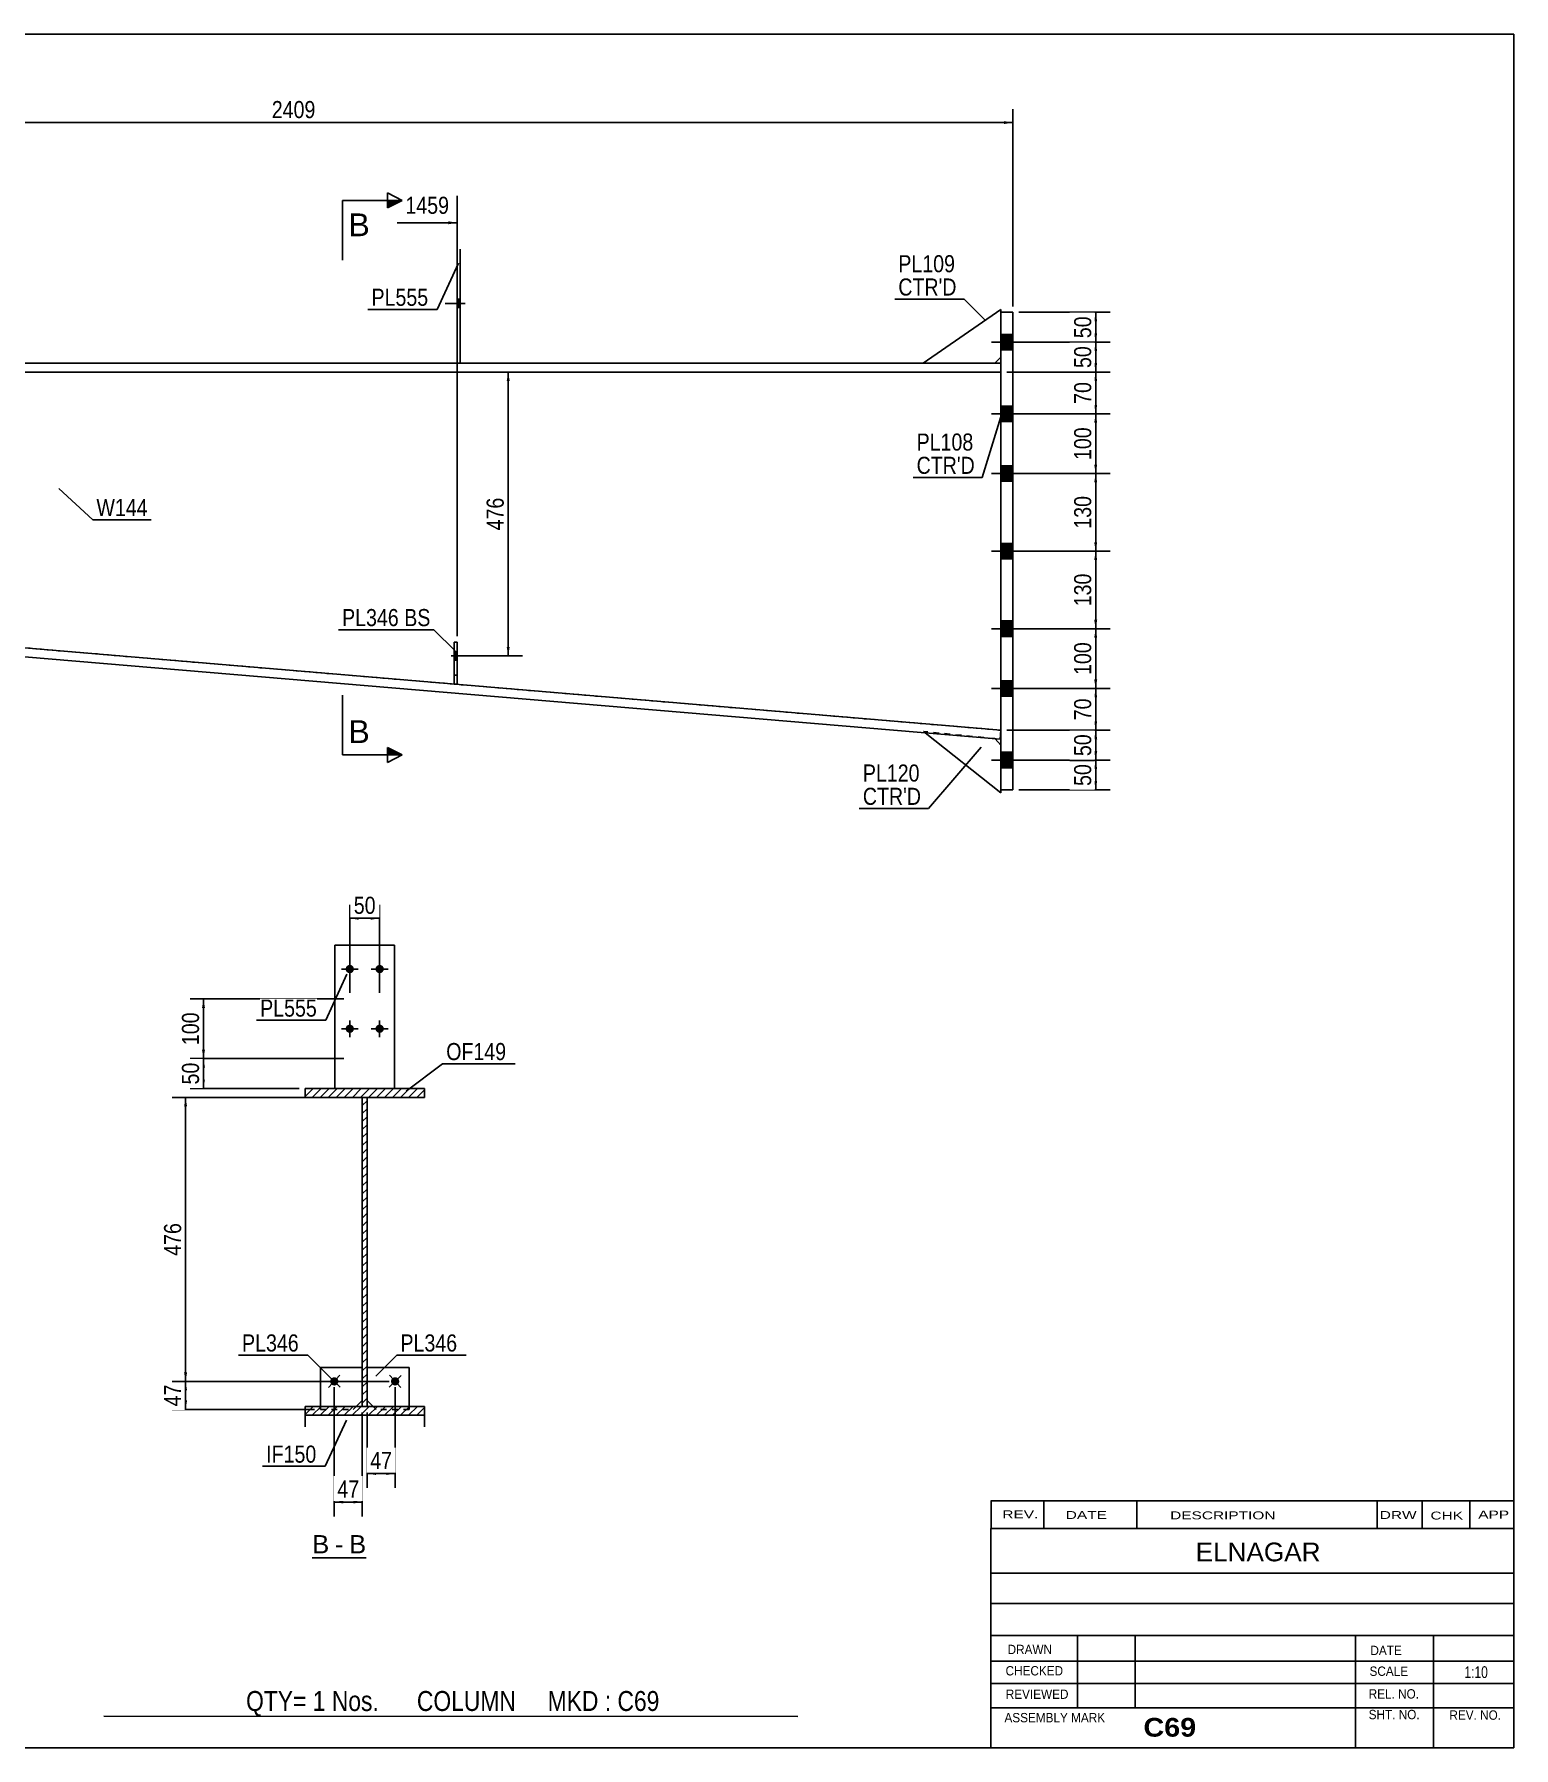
# Model space of a CAD drawing. Header units: millimetres. Extents: x -206 to 207, y -170 to 117.
# Drawn here: x -40.9 to 206.9, y -170.4 to 116.6 of the extents above; entities that cross this region are included whole.
import ezdxf

# ---------------------------------------------------------------- set-up
doc = ezdxf.new("R2010")
doc.units = ezdxf.units.MM
doc.linetypes.add('DXK_LINE_DOT1', pattern=[1.8814, 0.9407, -0.9407])
doc.linetypes.add('DXK_LINE_DOT2', pattern=[3.9198, 1.9599, -1.9599])
doc.styles.add('Arial', font='ARIAL.TTF', dxfattribs={"height": 0.2})
doc.styles.add('Arial Bold', font='ARIALBD.TTF', dxfattribs={"height": 0.2})
doc.styles.add('Arial Narrow', font='ARIALN.TTF', dxfattribs={"height": 0.2})

# ---------------------------------------------------------------- blocks, each defined once
blk = doc.blocks.new('Unknown-622304788-1209')
at = {"color": 5, "linetype": 'Continuous'}
for p, q in [((206.87, 116.57), (-203.13, 116.57)), ((-203.13, 116.57), (-203.13, -170.43)), ((206.87, -170.43), (206.87, 116.57)), ((-203.13, -170.43), (206.87, -170.43))]:
    blk.add_line(p, q, dxfattribs=at)
at = {"color": 174, "linetype": 'Continuous', "style": 'Arial'}
blk.add_text('Tekla structures', height=1.9102, rotation=90, dxfattribs=at).set_placement((-203.63, -169.93))
blk = doc.blocks.new('Unknown-622304788-13 - 1228')
at = {"color": 7, "linetype": 'Continuous'}
blk.add_line((5.65, -138.62), (14.68, -138.62), dxfattribs=at)
at = {"color": 0, "linetype": 'Continuous'}
blk.add_wipeout([(8.49, -137.87), (8.49, -134.67), (5.65, -134.67), (5.65, -137.87)], dxfattribs=at)
blk.add_wipeout([(10.87, -137.87), (10.87, -134.67), (9.45, -134.67), (9.45, -137.87)], dxfattribs=at)
at = {"color": 96, "linetype": 'Continuous', "style": 'Arial'}
blk.add_text('B', height=3.06, dxfattribs=at).set_placement((5.65, -137.87))
at = {"color": 0, "linetype": 'Continuous'}
blk.add_wipeout([(14.68, -137.87), (14.68, -134.67), (11.83, -134.67), (11.83, -137.87)], dxfattribs=at)
at = {"color": 96, "linetype": 'Continuous', "style": 'Arial'}
for s, p in [('B', (11.83, -137.87)), ('-', (9.45, -137.87))]:
    blk.add_text(s, height=3.06, dxfattribs=at).set_placement(p)
blk = doc.blocks.new('Bolt-622304788-1520 - 1508')
at = {"linetype": 'Continuous'}
blk.add_hatch(color=3, dxfattribs=at).paths.add_polyline_path([(29.94, 11.74), (29.94, 13.14), (29.44, 13.14), (29.44, 11.74)])
at = {"color": 3, "linetype": 'Continuous'}
for p, q in [((29.94, 13.14), (29.44, 13.14)), ((30.74, 12.44), (29.44, 12.44)), ((29.94, 11.74), (29.44, 11.74))]:
    blk.add_line(p, q, dxfattribs=at)
blk = doc.blocks.new('Bolt-622304788-1522 - 1508')
at = {"linetype": 'Continuous'}
blk.add_hatch(color=3, dxfattribs=at).paths.add_polyline_path([(30.44, 70.8), (30.44, 72.2), (29.94, 72.2), (29.94, 70.8)])
blk.add_hatch(color=3, dxfattribs=at).paths.add_polyline_path([(30.44, 70.8), (30.44, 72.2), (29.94, 72.2), (29.94, 70.8)])
at = {"color": 3, "linetype": 'Continuous'}
for p, q in [((30.44, 72.2), (29.94, 72.2)), ((30.44, 72.2), (29.94, 72.2)), ((31.24, 71.5), (27.94, 71.5)), ((31.24, 71.5), (27.94, 71.5)), ((30.44, 70.8), (29.94, 70.8)), ((30.44, 70.8), (29.94, 70.8))]:
    blk.add_line(p, q, dxfattribs=at)
blk = doc.blocks.new('Part-622304788-1578 - 1508')
at = {"color": 2, "linetype": 'Continuous'}
for p, q in [((29.94, 80.57), (29.94, 61.5)), ((30.44, 61.5), (30.44, 80.57))]:
    blk.add_line(p, q, dxfattribs=at)
at = {"color": 7, "linetype": 'DXK_LINE_DOT1'}
blk.add_line((29.94, 61.5), (30.44, 61.5), dxfattribs=at)
blk = doc.blocks.new('Bolt-622304788-1521 - 1508')
at = {"color": 3, "linetype": 'DXK_LINE_DOT2'}
for p, q in [((30.89, 12.44), (27.59, 12.44)), ((29.94, 13.14), (29.44, 13.14)), ((29.94, 11.74), (29.44, 11.74))]:
    blk.add_line(p, q, dxfattribs=at)
blk = doc.blocks.new('Bolt-622304788-1524 - 1508')
at = {"linetype": 'Continuous'}
for points in [[(120.98, 66.3), (120.98, 63.7), (122.98, 63.7), (122.98, 66.3)], [(120.98, 66.3), (120.98, 63.7), (122.98, 63.7), (122.98, 66.3)], [(120.98, 54.3), (120.98, 51.7), (122.98, 51.7), (122.98, 54.3)], [(120.98, 54.3), (120.98, 51.7), (122.98, 51.7), (122.98, 54.3)], [(120.98, 44.3), (120.98, 41.7), (122.98, 41.7), (122.98, 44.3)], [(120.98, 44.3), (120.98, 41.7), (122.98, 41.7), (122.98, 44.3)], [(120.98, 31.3), (120.98, 28.7), (122.98, 28.7), (122.98, 31.3)], [(120.98, 31.3), (120.98, 28.7), (122.98, 28.7), (122.98, 31.3)], [(120.98, 18.3), (120.98, 15.7), (122.98, 15.7), (122.98, 18.3)], [(120.98, 18.3), (120.98, 15.7), (122.98, 15.7), (122.98, 18.3)], [(120.98, 8.3), (120.98, 5.7), (122.98, 5.7), (122.98, 8.3)], [(120.98, 8.3), (120.98, 5.7), (122.98, 5.7), (122.98, 8.3)], [(120.98, -3.7), (120.98, -6.3), (122.98, -6.3), (122.98, -3.7)], [(120.98, -3.7), (120.98, -6.3), (122.98, -6.3), (122.98, -3.7)]]:
    blk.add_hatch(color=3, dxfattribs=at).paths.add_polyline_path(points)
at = {"color": 3, "linetype": 'Continuous'}
for p, q in [((120.98, 66.3), (122.98, 66.3)), ((120.98, 66.3), (122.98, 66.3)), ((119.39, 65), (129.98, 65)), ((119.39, 65), (129.98, 65)), ((120.98, 63.7), (122.98, 63.7)), ((120.98, 63.7), (122.98, 63.7)), ((119.39, 53), (129.98, 53)), ((119.39, 53), (129.98, 53)), ((120.98, 54.3), (122.98, 54.3)), ((120.98, 54.3), (122.98, 54.3)), ((120.98, 51.7), (122.98, 51.7)), ((120.98, 51.7), (122.98, 51.7)), ((120.98, 44.3), (122.98, 44.3)), ((120.98, 44.3), (122.98, 44.3)), ((119.39, 43), (129.98, 43)), ((119.39, 43), (129.98, 43)), ((120.98, 41.7), (122.98, 41.7)), ((120.98, 41.7), (122.98, 41.7)), ((119.39, 30), (129.98, 30)), ((119.39, 30), (129.98, 30)), ((120.98, 31.3), (122.98, 31.3)), ((120.98, 31.3), (122.98, 31.3)), ((120.98, 28.7), (122.98, 28.7)), ((120.98, 28.7), (122.98, 28.7)), ((120.98, 18.3), (122.98, 18.3)), ((120.98, 18.3), (122.98, 18.3)), ((119.39, 17), (129.98, 17)), ((119.39, 17), (129.98, 17)), ((120.98, 15.7), (122.98, 15.7)), ((120.98, 15.7), (122.98, 15.7)), ((119.39, 7), (129.98, 7)), ((119.39, 7), (129.98, 7)), ((120.98, 8.3), (122.98, 8.3)), ((120.98, 8.3), (122.98, 8.3)), ((120.98, 5.7), (122.98, 5.7)), ((120.98, 5.7), (122.98, 5.7)), ((119.39, -5), (129.98, -5)), ((119.39, -5), (129.98, -5)), ((120.98, -3.7), (122.98, -3.7)), ((120.98, -3.7), (122.98, -3.7)), ((120.98, -6.3), (122.98, -6.3)), ((120.98, -6.3), (122.98, -6.3))]:
    blk.add_line(p, q, dxfattribs=at)
blk = doc.blocks.new('Part-622304788-1529 - 1508')
at = {"color": 7, "linetype": 'DXK_LINE_DOT1'}
for p, q in [((120.98, 60), (-115.92, 60)), ((-115.92, 60), (-115.92, 20)), ((120.98, 0), (120.98, 60)), ((-115.62, 19.97), (120.98, 0))]:
    blk.add_line(p, q, dxfattribs=at)
at = {"color": 2, "linetype": 'Continuous'}
blk.add_line((-115.92, 20), (-115.62, 19.97), dxfattribs=at)
blk = doc.blocks.new('Part-622304788-1551 - 1508')
at = {"color": 2, "linetype": 'Continuous'}
for p, q in [((29.44, 7.74), (29.44, 14.74)), ((29.44, 14.74), (29.94, 14.74)), ((29.94, 14.74), (29.94, 7.74)), ((29.94, 7.74), (29.44, 7.74))]:
    blk.add_line(p, q, dxfattribs=at)
at = {"color": 7, "linetype": 'DXK_LINE_DOT1'}
blk.add_line((29.44, 9.24), (29.94, 9.24), dxfattribs=at)
blk = doc.blocks.new('Part-622304788-1573 - 1508')
at = {"color": 7, "linetype": 'DXK_LINE_DOT1'}
for p, q in [((29.44, 7.74), (29.44, 14.74)), ((29.44, 14.74), (29.94, 14.74)), ((29.94, 14.74), (29.94, 7.74)), ((29.94, 7.74), (29.44, 7.74))]:
    blk.add_line(p, q, dxfattribs=at)
blk = doc.blocks.new('Part-622304788-1660 - 1508')
at = {"color": 7, "linetype": 'DXK_LINE_DOT1'}
for p, q in [((119.98, -1.41), (108.04, -0.22)), ((108.32, -0.44), (108.04, -0.22)), ((119.98, -1.41), (120, -1.42)), ((120.98, -2.51), (120.98, -10))]:
    blk.add_line(p, q, dxfattribs=at)
at = {"color": 2, "linetype": 'Continuous'}
for p, q in [((120.98, -10.51), (108.32, -0.44)), ((120, -1.42), (120.98, -2.51)), ((120.98, -10), (120.98, -10.51))]:
    blk.add_line(p, q, dxfattribs=at)
blk = doc.blocks.new('Part-622304788-1689 - 1508')
at = {"color": 2, "linetype": 'Continuous'}
for p, q in [((120.98, 70.5), (107.98, 61.5)), ((120.98, 70.5), (120.98, 70)), ((119.98, 61.5), (120.98, 62.5))]:
    blk.add_line(p, q, dxfattribs=at)
at = {"color": 7, "linetype": 'DXK_LINE_DOT1'}
for p, q in [((120.98, 62.5), (120.98, 70)), ((107.98, 61.5), (119.98, 61.5))]:
    blk.add_line(p, q, dxfattribs=at)
blk = doc.blocks.new('Part-622304788-1718 - 1508')
at = {"color": 2, "linetype": 'Continuous'}
for p, q in [((120.98, 70), (122.98, 70)), ((120.98, -10), (120.98, 70)), ((122.98, 70), (122.98, -10)), ((122.98, -10), (120.98, -10))]:
    blk.add_line(p, q, dxfattribs=at)
blk = doc.blocks.new('Part-622304788-1723 - 1508')
at = {"color": 2, "linetype": 'Continuous'}
for p, q in [((-115.74, 18.48), (-115.62, 19.97)), ((120.85, -1.49), (-115.74, 18.48)), ((120.98, 0), (-115.62, 19.97)), ((120.85, -1.49), (120.98, 0))]:
    blk.add_line(p, q, dxfattribs=at)
blk = doc.blocks.new('Part-622304788-1728 - 1508')
at = {"color": 2, "linetype": 'Continuous'}
for p, q in [((-115.92, 61.5), (120.98, 61.5)), ((120.98, 60), (-115.92, 60))]:
    blk.add_line(p, q, dxfattribs=at)
at = {"color": 7, "linetype": 'DXK_LINE_DOT1'}
for p, q in [((-115.92, 60), (-115.92, 61.5)), ((120.98, 60), (120.98, 61.5))]:
    blk.add_line(p, q, dxfattribs=at)
blk = doc.blocks.new('Bolt-622304788-1233 - 1228')
at = {"linetype": 'Continuous'}
blk.add_hatch(color=3, dxfattribs=at).paths.add_polyline_path([(9.82, -108.56, -1), (8.86, -109.57, -1)])
at = {"color": 3, "linetype": 'Continuous'}
for p, q in [((8.32, -108.1), (10.35, -110.03)), ((10.3, -108.05), (8.38, -110.08))]:
    blk.add_line(p, q, dxfattribs=at)
blk = doc.blocks.new('Part-622304788-1265 - 1228')
at = {"color": 2, "linetype": 'Continuous'}
for p, q in [((7.01, -113.25), (7.01, -106.76)), ((7.01, -106.76), (14.01, -106.76)), ((14.01, -106.76), (14.01, -112.26)), ((14.01, -112.26), (13.02, -113.25))]:
    blk.add_line(p, q, dxfattribs=at)
at = {"color": 7, "linetype": 'DXK_LINE_DOT1'}
for p, q in [((7.01, -113.25), (7.01, -113.76)), ((7.01, -113.76), (12.51, -113.76)), ((13.02, -113.25), (12.51, -113.76))]:
    blk.add_line(p, q, dxfattribs=at)
blk = doc.blocks.new('Bolt-622304788-1232 - 1228')
at = {"linetype": 'Continuous'}
blk.add_hatch(color=3, dxfattribs=at).paths.add_polyline_path([(20.02, -109.57, -1), (19.06, -108.56, -1)])
at = {"color": 3, "linetype": 'Continuous'}
for p, q in [((20.55, -108.1), (18.52, -110.03)), ((20.5, -110.08), (18.58, -108.05))]:
    blk.add_line(p, q, dxfattribs=at)
blk = doc.blocks.new('Bolt-622304788-1234 - 1228')
at = {"linetype": 'Continuous'}
for points in [[(12.64, -40, -1), (11.24, -40, -1)], [(17.64, -40, -1), (16.24, -40, -1)], [(12.64, -50, -1), (11.24, -50, -1)], [(17.64, -50, -1), (16.24, -50, -1)]]:
    blk.add_hatch(color=3, dxfattribs=at).paths.add_polyline_path(points)
at = {"color": 3, "linetype": 'Continuous'}
for p, q in [((13.34, -40), (10.54, -40)), ((11.94, -38.6), (11.94, -41.4)), ((18.34, -40), (15.54, -40)), ((16.94, -38.6), (16.94, -41.4)), ((11.94, -48.6), (11.94, -51.4)), ((16.94, -48.6), (16.94, -51.4)), ((13.34, -50), (10.54, -50)), ((18.34, -50), (15.54, -50))]:
    blk.add_line(p, q, dxfattribs=at)
blk = doc.blocks.new('Part-622304788-1237 - 1228')
at = {"linetype": 'Continuous'}
h = blk.add_hatch(dxfattribs=at)
h.set_pattern_fill('', scale=0.3, style=0, pattern_type=0)
h.set_pattern_definition([(45, (14.0375, -61.5013), (-0.67352, 0.67352), [])])
h.paths.add_polyline_path([(14.84, -61.5), (14.04, -61.5), (14.04, -113.25), (14.84, -113.25)])
at = {"color": 2, "linetype": 'Continuous'}
for p, q in [((14.04, -61.5), (14.84, -61.5)), ((14.04, -113.25), (14.04, -61.5)), ((14.84, -61.5), (14.84, -113.25)), ((14.84, -113.25), (14.04, -113.25))]:
    blk.add_line(p, q, dxfattribs=at)
at = {"color": 7, "linetype": 'DXK_LINE_DOT1'}
for p, q in [((14.04, -115.19), (14.04, -113.25)), ((14.84, -115.19), (14.84, -113.25))]:
    blk.add_line(p, q, dxfattribs=at)
blk = doc.blocks.new('Part-622304788-1260 - 1228')
at = {"color": 2, "linetype": 'Continuous'}
for p, q in [((14.87, -112.26), (14.87, -106.76)), ((14.87, -106.76), (21.87, -106.76)), ((21.87, -106.76), (21.87, -113.25)), ((14.87, -112.26), (15.85, -113.25))]:
    blk.add_line(p, q, dxfattribs=at)
at = {"color": 7, "linetype": 'DXK_LINE_DOT1'}
for p, q in [((15.85, -113.25), (16.37, -113.76)), ((21.87, -113.76), (16.37, -113.76)), ((21.87, -113.25), (21.87, -113.76))]:
    blk.add_line(p, q, dxfattribs=at)
blk = doc.blocks.new('Part-622304788-1287 - 1228')
at = {"color": 2, "linetype": 'Continuous'}
for p, q in [((19.44, -36), (9.44, -36)), ((9.44, -36), (9.44, -60)), ((19.44, -60), (19.44, -36))]:
    blk.add_line(p, q, dxfattribs=at)
at = {"color": 7, "linetype": 'DXK_LINE_DOT1'}
blk.add_line((9.44, -60), (19.44, -60), dxfattribs=at)
blk = doc.blocks.new('Part-622304788-1313 - 1228')
at = {"linetype": 'Continuous'}
h = blk.add_hatch(dxfattribs=at)
h.set_pattern_fill('', scale=0.3, style=0, pattern_type=0)
h.set_pattern_definition([(45, (4.4375, -113.2485), (-0.67352, 0.67352), [])])
h.paths.add_polyline_path([(24.44, -113.25), (4.44, -113.25), (4.44, -114.75), (24.44, -114.75)])
at = {"color": 7, "linetype": 'DXK_LINE_DOT1'}
for p, q in [((4.44, -113.25), (4.44, -114.75)), ((24.44, -113.25), (24.44, -114.75))]:
    blk.add_line(p, q, dxfattribs=at)
at = {"color": 2, "linetype": 'Continuous'}
for p, q in [((4.44, -113.25), (24.44, -113.25)), ((4.44, -114.75), (4.44, -113.25)), ((4.44, -114.75), (4.44, -116.7)), ((24.44, -114.75), (4.44, -114.75)), ((24.44, -113.25), (24.44, -114.75)), ((24.44, -114.75), (24.44, -116.7))]:
    blk.add_line(p, q, dxfattribs=at)
blk = doc.blocks.new('Part-622304788-1335 - 1228')
at = {"linetype": 'Continuous'}
h = blk.add_hatch(dxfattribs=at)
h.set_pattern_fill('', scale=0.3, style=0, pattern_type=0)
h.set_pattern_definition([(45, (4.4375, -60.0013), (-0.67352, 0.67352), [])])
h.paths.add_polyline_path([(24.44, -60), (4.44, -60), (4.44, -61.5), (24.44, -61.5)])
at = {"color": 2, "linetype": 'Continuous'}
for p, q in [((4.44, -60), (24.44, -60)), ((4.44, -61.5), (4.44, -60)), ((24.44, -60), (24.44, -61.5)), ((24.44, -61.5), (4.44, -61.5))]:
    blk.add_line(p, q, dxfattribs=at)
blk = doc.blocks.new('StraightDimension-622304788-2484 - 1508')
at = {"linetype": 'Continuous'}
for points in [[(136.61, 41.5), (136.86, 43), (137.11, 41.5)], [(137.11, 31.5), (136.86, 30), (136.61, 31.5)]]:
    blk.add_hatch(color=7, dxfattribs=at).paths.add_polyline_path(points)
at = {"color": 7, "linetype": 'Continuous'}
for p, q in [((119.48, 43), (139.26, 43)), ((136.86, 30), (136.86, 43)), ((119.48, 30), (139.26, 30))]:
    blk.add_line(p, q, dxfattribs=at)
at = {"color": 0}
blk.add_wipeout([(136.71, 39.84), (132.51, 39.84), (132.51, 33.16), (136.71, 33.16)], dxfattribs=at)
at = {"color": 3, "style": 'Arial Narrow'}
blk.add_text('130', height=2.863, rotation=90.0002, dxfattribs=at).set_placement((136.11, 33.76))
blk = doc.blocks.new('StraightDimension-622304788-2485 - 1508')
at = {"linetype": 'Continuous'}
for points in [[(136.61, 28.5), (136.86, 30), (137.11, 28.5)], [(137.11, 18.5), (136.86, 17), (136.61, 18.5)]]:
    blk.add_hatch(color=7, dxfattribs=at).paths.add_polyline_path(points)
at = {"color": 7, "linetype": 'Continuous'}
for p, q in [((119.48, 30), (139.26, 30)), ((136.86, 17), (136.86, 30)), ((119.48, 17), (139.26, 17))]:
    blk.add_line(p, q, dxfattribs=at)
at = {"color": 0}
blk.add_wipeout([(136.71, 26.84), (132.51, 26.84), (132.51, 20.16), (136.71, 20.16)], dxfattribs=at)
at = {"color": 3, "style": 'Arial Narrow'}
blk.add_text('130', height=2.863, rotation=90.0002, dxfattribs=at).set_placement((136.11, 20.76))
blk = doc.blocks.new('StraightDimension-622304788-2480 - 1508')
at = {"linetype": 'Continuous'}
for points in [[(136.61, 68.5), (136.86, 70), (137.11, 68.5)], [(137.11, 66.5), (136.86, 65), (136.61, 66.5)]]:
    blk.add_hatch(color=7, dxfattribs=at).paths.add_polyline_path(points)
at = {"color": 7, "linetype": 'Continuous'}
for p, q in [((123.98, 70), (139.26, 70)), ((136.86, 65), (136.86, 70)), ((128.48, 65), (139.26, 65))]:
    blk.add_line(p, q, dxfattribs=at)
at = {"color": 0}
blk.add_wipeout([(136.71, 69.93), (132.51, 69.93), (132.51, 65.07), (136.71, 65.07)], dxfattribs=at)
at = {"color": 3, "style": 'Arial Narrow'}
blk.add_text('50', height=2.863, rotation=90.0002, dxfattribs=at).set_placement((136.11, 65.67))
blk = doc.blocks.new('StraightDimension-622304788-2481 - 1508')
at = {"linetype": 'Continuous'}
for points in [[(136.61, 63.5), (136.86, 65), (137.11, 63.5)], [(137.11, 61.5), (136.86, 60), (136.61, 61.5)]]:
    blk.add_hatch(color=7, dxfattribs=at).paths.add_polyline_path(points)
at = {"color": 7, "linetype": 'Continuous'}
for p, q in [((128.48, 65), (139.26, 65)), ((136.86, 60), (136.86, 65)), ((121.98, 60), (139.26, 60))]:
    blk.add_line(p, q, dxfattribs=at)
at = {"color": 0}
blk.add_wipeout([(136.71, 64.93), (132.51, 64.93), (132.51, 60.07), (136.71, 60.07)], dxfattribs=at)
at = {"color": 3, "style": 'Arial Narrow'}
blk.add_text('50', height=2.863, rotation=90.0002, dxfattribs=at).set_placement((136.11, 60.67))
blk = doc.blocks.new('StraightDimension-622304788-2487 - 1508')
at = {"linetype": 'Continuous'}
for points in [[(136.61, 5.5), (136.86, 7), (137.11, 5.5)], [(137.11, 1.5), (136.86, 0), (136.61, 1.5)]]:
    blk.add_hatch(color=7, dxfattribs=at).paths.add_polyline_path(points)
at = {"color": 7, "linetype": 'Continuous'}
for p, q in [((123.42, 7), (139.26, 7)), ((136.86, 0), (136.86, 7)), ((121.98, 0), (139.26, 0))]:
    blk.add_line(p, q, dxfattribs=at)
at = {"color": 0}
blk.add_wipeout([(136.71, 5.93), (132.51, 5.93), (132.51, 1.07), (136.71, 1.07)], dxfattribs=at)
at = {"color": 3, "style": 'Arial Narrow'}
blk.add_text('70', height=2.863, rotation=90.0002, dxfattribs=at).set_placement((136.11, 1.67))
blk = doc.blocks.new('StraightDimension-622304788-2482 - 1508')
at = {"linetype": 'Continuous'}
for points in [[(136.61, 58.5), (136.86, 60), (137.11, 58.5)], [(137.11, 54.5), (136.86, 53), (136.61, 54.5)]]:
    blk.add_hatch(color=7, dxfattribs=at).paths.add_polyline_path(points)
at = {"color": 7, "linetype": 'Continuous'}
for p, q in [((121.98, 60), (139.26, 60)), ((136.86, 53), (136.86, 60)), ((123.42, 53), (139.26, 53))]:
    blk.add_line(p, q, dxfattribs=at)
at = {"color": 0}
blk.add_wipeout([(136.71, 58.93), (132.51, 58.93), (132.51, 54.07), (136.71, 54.07)], dxfattribs=at)
at = {"color": 3, "style": 'Arial Narrow'}
blk.add_text('70', height=2.863, rotation=90.0002, dxfattribs=at).set_placement((136.11, 54.67))
blk = doc.blocks.new('StraightDimension-622304788-3031 - 1508')
at = {"linetype": 'Continuous'}
blk.add_hatch(color=7, dxfattribs=at).paths.add_polyline_path([(28.45, 85.25), (29.95, 85), (28.45, 84.75)])
at = {"color": 7, "linetype": 'Continuous'}
for p, q in [((29.95, 15.74), (29.95, 89.5)), ((19.88, 85), (29.95, 85))]:
    blk.add_line(p, q, dxfattribs=at)
at = {"color": 0}
blk.add_wipeout([(29.17, 85.9), (29.17, 90.1), (20.66, 90.1), (20.66, 85.9)], dxfattribs=at)
at = {"color": 3, "style": 'Arial Narrow'}
blk.add_text('1459', height=2.863, dxfattribs=at).set_placement((21.26, 86.5))
blk = doc.blocks.new('StraightDimension-622304788-2489 - 1508')
at = {"linetype": 'Continuous'}
for points in [[(136.61, -6.5), (136.86, -5), (137.11, -6.5)], [(137.11, -8.5), (136.86, -10), (136.61, -8.5)]]:
    blk.add_hatch(color=7, dxfattribs=at).paths.add_polyline_path(points)
at = {"color": 7, "linetype": 'Continuous'}
for p, q in [((128.48, -5), (139.26, -5)), ((136.86, -10), (136.86, -5)), ((123.98, -10), (139.26, -10))]:
    blk.add_line(p, q, dxfattribs=at)
at = {"color": 0}
blk.add_wipeout([(136.71, -5.07), (132.51, -5.07), (132.51, -9.93), (136.71, -9.93)], dxfattribs=at)
at = {"color": 3, "style": 'Arial Narrow'}
blk.add_text('50', height=2.863, rotation=90.0002, dxfattribs=at).set_placement((136.11, -9.33))
blk = doc.blocks.new('StraightDimension-622304788-1738 - 1508')
at = {"linetype": 'Continuous'}
for points in [[(38.22, 58.5), (38.47, 60), (38.72, 58.5)], [(38.72, 13.94), (38.47, 12.44), (38.22, 13.94)]]:
    blk.add_hatch(color=7, dxfattribs=at).paths.add_polyline_path(points)
at = {"color": 7, "linetype": 'Continuous'}
for p, q in [((32.02, 60), (40.87, 60)), ((38.47, 12.44), (38.47, 60)), ((30.95, 12.44), (40.87, 12.44))]:
    blk.add_line(p, q, dxfattribs=at)
at = {"color": 0}
blk.add_wipeout([(38.32, 39.56), (34.12, 39.56), (34.12, 32.88), (38.32, 32.88)], dxfattribs=at)
at = {"color": 3, "style": 'Arial Narrow'}
blk.add_text('476', height=2.863, rotation=90.0002, dxfattribs=at).set_placement((37.72, 33.48))
blk = doc.blocks.new('StraightDimension-622304788-1776 - 1508')
at = {"linetype": 'Continuous'}
for points in [[(-116.42, 101.53), (-117.92, 101.78), (-116.42, 102.03)], [(121.48, 102.03), (122.98, 101.78), (121.48, 101.53)]]:
    blk.add_hatch(color=7, dxfattribs=at).paths.add_polyline_path(points)
at = {"color": 7, "linetype": 'Continuous'}
for p, q in [((-117.92, 64), (-117.92, 104.03)), ((122.98, 71), (122.98, 104.03)), ((-117.92, 101.78), (122.98, 101.78))]:
    blk.add_line(p, q, dxfattribs=at)
at = {"color": 0}
blk.add_wipeout([(6.79, 101.93), (6.79, 106.13), (-1.72, 106.13), (-1.72, 101.93)], dxfattribs=at)
at = {"color": 3, "style": 'Arial Narrow'}
blk.add_text('2409', height=2.863, dxfattribs=at).set_placement((-1.12, 102.53))
blk = doc.blocks.new('StraightDimension-622304788-2483 - 1508')
at = {"linetype": 'Continuous'}
for points in [[(136.61, 51.5), (136.86, 53), (137.11, 51.5)], [(137.11, 44.5), (136.86, 43), (136.61, 44.5)]]:
    blk.add_hatch(color=7, dxfattribs=at).paths.add_polyline_path(points)
at = {"color": 7, "linetype": 'Continuous'}
for p, q in [((123.42, 53), (139.26, 53)), ((136.86, 43), (136.86, 53)), ((119.48, 43), (139.26, 43))]:
    blk.add_line(p, q, dxfattribs=at)
at = {"color": 0}
blk.add_wipeout([(136.71, 51.34), (132.51, 51.34), (132.51, 44.66), (136.71, 44.66)], dxfattribs=at)
at = {"color": 3, "style": 'Arial Narrow'}
blk.add_text('100', height=2.863, rotation=90.0002, dxfattribs=at).set_placement((136.11, 45.26))
blk = doc.blocks.new('StraightDimension-622304788-2486 - 1508')
at = {"linetype": 'Continuous'}
for points in [[(136.61, 15.5), (136.86, 17), (137.11, 15.5)], [(137.11, 8.5), (136.86, 7), (136.61, 8.5)]]:
    blk.add_hatch(color=7, dxfattribs=at).paths.add_polyline_path(points)
at = {"color": 7, "linetype": 'Continuous'}
for p, q in [((119.48, 17), (139.26, 17)), ((136.86, 7), (136.86, 17)), ((123.42, 7), (139.26, 7))]:
    blk.add_line(p, q, dxfattribs=at)
at = {"color": 0}
blk.add_wipeout([(136.71, 15.34), (132.51, 15.34), (132.51, 8.66), (136.71, 8.66)], dxfattribs=at)
at = {"color": 3, "style": 'Arial Narrow'}
blk.add_text('100', height=2.863, rotation=90.0002, dxfattribs=at).set_placement((136.11, 9.26))
blk = doc.blocks.new('StraightDimension-622304788-2488 - 1508')
at = {"linetype": 'Continuous'}
for points in [[(136.61, -1.5), (136.86, 0), (137.11, -1.5)], [(137.11, -3.5), (136.86, -5), (136.61, -3.5)]]:
    blk.add_hatch(color=7, dxfattribs=at).paths.add_polyline_path(points)
at = {"color": 7, "linetype": 'Continuous'}
for p, q in [((121.98, 0), (139.26, 0)), ((136.86, -5), (136.86, 0)), ((128.48, -5), (139.26, -5))]:
    blk.add_line(p, q, dxfattribs=at)
at = {"color": 0}
blk.add_wipeout([(136.71, -0.07), (132.51, -0.07), (132.51, -4.93), (136.71, -4.93)], dxfattribs=at)
at = {"color": 3, "style": 'Arial Narrow'}
blk.add_text('50', height=2.863, rotation=90.0002, dxfattribs=at).set_placement((136.11, -4.33))
blk = doc.blocks.new('StraightDimension-622304788-1418 - 1228')
at = {"linetype": 'Continuous'}
for points in [[(10.84, -129.52), (9.34, -129.27), (10.84, -129.02)], [(12.54, -129.02), (14.04, -129.27), (12.54, -129.52)]]:
    blk.add_hatch(color=7, dxfattribs=at).paths.add_polyline_path(points)
at = {"color": 7, "linetype": 'Continuous'}
for p, q in [((9.34, -110.06), (9.34, -131.67)), ((14.04, -114.29), (14.04, -131.67)), ((9.34, -129.27), (14.04, -129.27))]:
    blk.add_line(p, q, dxfattribs=at)
at = {"color": 0}
blk.add_wipeout([(14.12, -129.12), (14.12, -124.92), (9.26, -124.92), (9.26, -129.12)], dxfattribs=at)
at = {"color": 3, "style": 'Arial Narrow'}
blk.add_text('47', height=2.863, dxfattribs=at).set_placement((9.86, -128.52))
blk = doc.blocks.new('StraightDimension-622304788-1368 - 1228')
at = {"linetype": 'Continuous'}
for points in [[(-15.81, -110.56), (-15.56, -109.06), (-15.31, -110.56)], [(-15.31, -112.26), (-15.56, -113.76), (-15.81, -112.26)]]:
    blk.add_hatch(color=7, dxfattribs=at).paths.add_polyline_path(points)
at = {"color": 7, "linetype": 'Continuous'}
for p, q in [((18.54, -109.06), (-17.81, -109.06)), ((-15.56, -113.76), (-15.56, -109.06)), ((6.01, -113.76), (-17.81, -113.76))]:
    blk.add_line(p, q, dxfattribs=at)
at = {"color": 0}
blk.add_wipeout([(-15.71, -108.99), (-19.91, -108.99), (-19.91, -113.84), (-15.71, -113.84)], dxfattribs=at)
at = {"color": 3, "style": 'Arial Narrow'}
blk.add_text('47', height=2.863, rotation=90.0002, dxfattribs=at).set_placement((-16.31, -113.24))
blk = doc.blocks.new('StraightDimension-622304788-1339 - 1228')
at = {"linetype": 'Continuous'}
for points in [[(-12.81, -46.5), (-12.56, -45), (-12.31, -46.5)], [(-12.31, -53.5), (-12.56, -55), (-12.81, -53.5)]]:
    blk.add_hatch(color=7, dxfattribs=at).paths.add_polyline_path(points)
at = {"color": 7, "linetype": 'Continuous'}
for p, q in [((10.94, -45), (-14.81, -45)), ((-12.56, -55), (-12.56, -45)), ((10.94, -55), (-14.81, -55))]:
    blk.add_line(p, q, dxfattribs=at)
at = {"color": 0}
blk.add_wipeout([(-12.71, -46.66), (-16.91, -46.66), (-16.91, -53.34), (-12.71, -53.34)], dxfattribs=at)
at = {"color": 3, "style": 'Arial Narrow'}
blk.add_text('100', height=2.863, rotation=90.0002, dxfattribs=at).set_placement((-13.31, -52.74))
blk = doc.blocks.new('StraightDimension-622304788-1356 - 1228')
at = {"linetype": 'Continuous'}
for points in [[(-12.81, -56.5), (-12.56, -55), (-12.31, -56.5)], [(-12.31, -58.5), (-12.56, -60), (-12.81, -58.5)]]:
    blk.add_hatch(color=7, dxfattribs=at).paths.add_polyline_path(points)
at = {"color": 7, "linetype": 'Continuous'}
for p, q in [((10.94, -55), (-14.81, -55)), ((-12.56, -60), (-12.56, -55)), ((3.44, -60), (-14.81, -60))]:
    blk.add_line(p, q, dxfattribs=at)
at = {"color": 0}
blk.add_wipeout([(-12.71, -55.07), (-16.91, -55.07), (-16.91, -59.93), (-12.71, -59.93)], dxfattribs=at)
at = {"color": 3, "style": 'Arial Narrow'}
blk.add_text('50', height=2.863, rotation=90.0002, dxfattribs=at).set_placement((-13.31, -59.33))
blk = doc.blocks.new('StraightDimension-622304788-1384 - 1228')
at = {"linetype": 'Continuous'}
for points in [[(-15.81, -63), (-15.56, -61.5), (-15.31, -63)], [(-15.31, -107.56), (-15.56, -109.06), (-15.81, -107.56)]]:
    blk.add_hatch(color=7, dxfattribs=at).paths.add_polyline_path(points)
at = {"color": 7, "linetype": 'Continuous'}
for p, q in [((13.04, -61.5), (-17.81, -61.5)), ((-15.56, -109.06), (-15.56, -61.5)), ((18.54, -109.06), (-17.81, -109.06))]:
    blk.add_line(p, q, dxfattribs=at)
at = {"color": 0}
blk.add_wipeout([(-15.71, -81.94), (-19.91, -81.94), (-19.91, -88.63), (-15.71, -88.63)], dxfattribs=at)
at = {"color": 3, "style": 'Arial Narrow'}
blk.add_text('476', height=2.863, rotation=90.0002, dxfattribs=at).set_placement((-16.31, -88.03))
blk = doc.blocks.new('StraightDimension-622304788-1401 - 1228')
at = {"linetype": 'Continuous'}
for points in [[(16.34, -124.75), (14.84, -124.5), (16.34, -124.25)], [(18.04, -124.25), (19.54, -124.5), (18.04, -124.75)]]:
    blk.add_hatch(color=7, dxfattribs=at).paths.add_polyline_path(points)
at = {"color": 7, "linetype": 'Continuous'}
for p, q in [((19.54, -110.06), (19.54, -126.9)), ((14.84, -114.29), (14.84, -126.9)), ((14.84, -124.5), (19.54, -124.5))]:
    blk.add_line(p, q, dxfattribs=at)
at = {"color": 0}
blk.add_wipeout([(19.62, -124.35), (19.62, -120.15), (14.76, -120.15), (14.76, -124.35)], dxfattribs=at)
at = {"color": 3, "style": 'Arial Narrow'}
blk.add_text('47', height=2.863, dxfattribs=at).set_placement((15.36, -123.75))
blk = doc.blocks.new('StraightDimension-622304788-1435 - 1228')
at = {"linetype": 'Continuous'}
for points in [[(13.44, -31.75), (11.94, -31.5), (13.44, -31.25)], [(15.44, -31.25), (16.94, -31.5), (15.44, -31.75)]]:
    blk.add_hatch(color=7, dxfattribs=at).paths.add_polyline_path(points)
at = {"color": 7, "linetype": 'Continuous'}
for p, q in [((11.94, -44), (11.94, -29.25)), ((11.94, -31.5), (16.94, -31.5)), ((16.94, -44), (16.94, -29.25))]:
    blk.add_line(p, q, dxfattribs=at)
at = {"color": 0}
blk.add_wipeout([(16.87, -31.35), (16.87, -27.15), (12.01, -27.15), (12.01, -31.35)], dxfattribs=at)
at = {"color": 3, "style": 'Arial Narrow'}
blk.add_text('50', height=2.863, dxfattribs=at).set_placement((12.61, -30.75))
blk = doc.blocks.new('CBS_CALLOFF-622304788-3075')
at = {"color": 7, "linetype": 'Continuous'}
blk.add_line((-29.25, -165.16), (86.98, -165.18), dxfattribs=at)
at = {"color": 3, "linetype": 'Continuous', "style": 'Arial Narrow'}
blk.add_text('QTY= 1 Nos.      COLUMN     MKD : C69', height=3.3405, dxfattribs=at).set_placement((-5.43, -164.27))
blk = doc.blocks.new('CBS_NAME_BLOG-622304788-3076')
at = {"color": 7, "linetype": 'Continuous'}
for p, q in [((119.28, -133.68), (206.8, -133.68)), ((119.28, -170.38), (119.28, -133.68)), ((119.28, -141.21), (206.8, -141.21)), ((119.35, -146.27), (206.87, -146.27)), ((119.28, -151.64), (206.8, -151.64)), ((133.8, -163.74), (133.8, -151.64)), ((143.49, -163.72), (143.49, -151.65)), ((180.4, -170.38), (180.4, -151.65)), ((193.45, -170.38), (193.45, -151.64)), ((119.29, -155.94), (206.87, -155.92)), ((119.28, -159.68), (206.8, -159.68)), ((119.28, -163.73), (206.8, -163.73)), ((119.28, -170.43), (206.87, -170.43))]:
    blk.add_line(p, q, dxfattribs=at)
at = {"color": 3, "linetype": 'Continuous', "style": 'Arial'}
blk.add_text('ELNAGAR', height=3.133, dxfattribs=at).set_placement((153.6, -139.2))
at = {"color": 3, "linetype": 'Continuous'}
for s, height, style, width, p in [('DRAWN', 1.566, 'Arial', 0.9, (122.11, -154.75)), ('DATE', 1.566, 'Arial', 0.9, (182.87, -154.91)), ('CHECKED', 1.566, 'Arial', 0.9, (121.77, -158.32)), ('SCALE', 1.566, 'Arial', 0.9, (182.72, -158.39)), ('1:10', 1.957, 'Arial Narrow', 0.9, (198.61, -158.74)), ('REVIEWED', 1.566, 'Arial', 0.9, (121.8, -162.24)), ('REL. NO.', 1.566, 'Arial', 0.9, (182.58, -162.19)), ('ASSEMBLY MARK', 1.5663, 'Arial', 0.9, (121.58, -166.17)), ('C69', 3.131, 'Arial Bold', 1.1, (144.86, -168.57)), ('SHT. NO.', 1.566, 'Arial', 0.9, (182.58, -165.65)), ('REV. NO.', 1.566, 'Arial', 0.9, (196.1, -165.74))]:
    blk.add_text(s, height=height, dxfattribs=dict(at, style=style, width=width)).set_placement(p)
blk = doc.blocks.new('CBS_REVISION-622304788-3077')
at = {"color": 7, "linetype": 'Continuous'}
for p, q in [((119.36, -129.04), (119.36, -133.68)), ((119.36, -129.05), (206.86, -129.05)), ((128.16, -129.05), (128.16, -133.68)), ((143.76, -129.04), (143.76, -133.61)), ((184.01, -129.05), (184.01, -133.67)), ((191.55, -129.05), (191.55, -133.68)), ((199.5, -129.05), (199.5, -133.68)), ((119.36, -133.68), (206.86, -133.68))]:
    blk.add_line(p, q, dxfattribs=at)
at = {"color": 7, "style": 'Arial Narrow', "width": 1.7}
for s, height, p in [('REV.', 1.326, (121.23, -132)), ('DATE', 1.326, (131.85, -132.11)), ('DESCRIPTION', 1.3257, (149.33, -132.17)), ('DRW', 1.326, (184.44, -132.11)), ('CHK', 1.326, (192.93, -132.2)), ('APP', 1.326, (200.93, -132.04))]:
    blk.add_text(s, height=height, dxfattribs=at).set_placement(p)
blk = doc.blocks.new('MarkSet-622304788-1896 - 1508')
at = {"color": 0}
blk.add_wipeout([(20.16, 17.44), (20.16, 20.44), (10.65, 20.44), (10.65, 17.44)], dxfattribs=at)
blk.add_wipeout([(20.16, 17.44), (20.16, 20.44), (10.65, 20.44), (10.65, 17.44)], dxfattribs=at)
blk.add_wipeout([(25.44, 17.44), (25.44, 20.44), (21.06, 20.44), (21.06, 17.44)], dxfattribs=at)
blk.add_wipeout([(25.44, 17.44), (25.44, 20.44), (21.06, 20.44), (21.06, 17.44)], dxfattribs=at)
at = {"color": 7, "linetype": 'Continuous'}
for p in [(10.05, 16.84), (29.57, 13.31)]:
    blk.add_line(p, (26.04, 16.84), dxfattribs=at)
at = {"color": 3, "style": 'Arial Narrow'}
for s, p in [('PL346', (10.65, 17.44)), ('BS', (21.06, 17.44))]:
    blk.add_text(s, height=2.863, dxfattribs=at).set_placement(p)
blk = doc.blocks.new('Mark-622304788-1525 - 1508')
at = {"color": 0}
blk.add_wipeout([(-21.9, 35.87), (-21.9, 38.87), (-30.49, 38.87), (-30.49, 35.87)], dxfattribs=at)
blk.add_wipeout([(-21.9, 35.87), (-21.9, 38.87), (-30.49, 38.87), (-30.49, 35.87)], dxfattribs=at)
at = {"color": 7, "linetype": 'Continuous'}
for p, q in [((-36.78, 40.5), (-31.09, 35.27)), ((-31.09, 35.27), (-21.3, 35.27))]:
    blk.add_line(p, q, dxfattribs=at)
at = {"color": 3, "style": 'Arial Narrow'}
blk.add_text('W144', height=2.863, dxfattribs=at).set_placement((-30.49, 35.87))
blk = doc.blocks.new('Mark-622304788-1574 - 1508')
at = {"color": 7, "linetype": 'Continuous'}
blk.add_line((30.12, 78.23), (26.58, 70.49), dxfattribs=at)
at = {"color": 0}
blk.add_wipeout([(25.08, 71.09), (25.08, 74.09), (15.58, 74.09), (15.58, 71.09)], dxfattribs=at)
blk.add_wipeout([(25.08, 71.09), (25.08, 74.09), (15.58, 74.09), (15.58, 71.09)], dxfattribs=at)
at = {"color": 7, "linetype": 'Continuous'}
blk.add_line((14.98, 70.49), (26.58, 70.49), dxfattribs=at)
at = {"color": 3, "style": 'Arial Narrow'}
blk.add_text('PL555', height=2.863, dxfattribs=at).set_placement((15.58, 71.09))
blk = doc.blocks.new('Mark-622304788-1656 - 1508')
at = {"color": 0}
blk.add_wipeout([(107.38, -8.6), (107.38, -5.6), (97.87, -5.6), (97.87, -8.6)], dxfattribs=at)
blk.add_wipeout([(107.38, -8.6), (107.38, -5.6), (97.87, -5.6), (97.87, -8.6)], dxfattribs=at)
blk.add_wipeout([(107.63, -12.5), (107.63, -9.5), (97.87, -9.5), (97.87, -12.5)], dxfattribs=at)
blk.add_wipeout([(107.63, -12.5), (107.63, -9.5), (97.87, -9.5), (97.87, -12.5)], dxfattribs=at)
at = {"color": 7, "linetype": 'Continuous'}
for p in [(117.68, -2.85), (97.27, -13.1)]:
    blk.add_line(p, (108.88, -13.1), dxfattribs=at)
at = {"color": 3, "style": 'Arial Narrow'}
blk.add_text('PL120', height=2.863, dxfattribs=at).set_placement((97.87, -8.6))
at = {"color": 1, "style": 'Arial Narrow'}
blk.add_text("CTR'D", height=2.863, dxfattribs=at).set_placement((97.87, -12.5))
blk = doc.blocks.new('Mark-622304788-1685 - 1508')
at = {"color": 0}
blk.add_wipeout([(113.31, 76.71), (113.31, 79.71), (103.81, 79.71), (103.81, 76.71)], dxfattribs=at)
blk.add_wipeout([(113.31, 76.71), (113.31, 79.71), (103.81, 79.71), (103.81, 76.71)], dxfattribs=at)
blk.add_wipeout([(113.57, 72.81), (113.57, 75.81), (103.81, 75.81), (103.81, 72.81)], dxfattribs=at)
blk.add_wipeout([(113.57, 72.81), (113.57, 75.81), (103.81, 75.81), (103.81, 72.81)], dxfattribs=at)
at = {"color": 7, "linetype": 'Continuous'}
for p in [(103.21, 72.21), (118.35, 68.67)]:
    blk.add_line(p, (114.81, 72.21), dxfattribs=at)
at = {"color": 3, "style": 'Arial Narrow'}
blk.add_text('PL109', height=2.863, dxfattribs=at).set_placement((103.81, 76.71))
at = {"color": 1, "style": 'Arial Narrow'}
blk.add_text("CTR'D", height=2.863, dxfattribs=at).set_placement((103.81, 72.81))
blk = doc.blocks.new('Mark-622304788-1714 - 1508')
at = {"color": 0}
blk.add_wipeout([(116.37, 46.84), (116.37, 49.84), (106.87, 49.84), (106.87, 46.84)], dxfattribs=at)
blk.add_wipeout([(116.37, 46.84), (116.37, 49.84), (106.87, 49.84), (106.87, 46.84)], dxfattribs=at)
blk.add_wipeout([(116.63, 42.94), (116.63, 45.94), (106.87, 45.94), (106.87, 42.94)], dxfattribs=at)
blk.add_wipeout([(116.63, 42.94), (116.63, 45.94), (106.87, 45.94), (106.87, 42.94)], dxfattribs=at)
at = {"color": 7, "linetype": 'Continuous'}
for p in [(121.41, 53.97), (106.27, 42.34)]:
    blk.add_line(p, (117.87, 42.34), dxfattribs=at)
at = {"color": 3, "style": 'Arial Narrow'}
blk.add_text('PL108', height=2.863, dxfattribs=at).set_placement((106.87, 46.84))
at = {"color": 1, "style": 'Arial Narrow'}
blk.add_text("CTR'D", height=2.863, dxfattribs=at).set_placement((106.87, 42.94))
blk = doc.blocks.new('SectionMark-622304788-1877 - 1508')
at = {"linetype": 'Continuous'}
for points in [[(18.23, 87.5), (18.23, 88.75), (20.73, 88.75)], [(18.23, -4.14), (18.23, -2.89), (20.73, -4.14)]]:
    blk.add_hatch(color=30, dxfattribs=at).paths.add_polyline_path(points)
at = {"color": 30, "linetype": 'Continuous'}
for p, q in [((18.23, 87.5), (18.23, 90)), ((18.23, 90), (20.73, 88.75)), ((10.73, 88.75), (20.73, 88.75)), ((20.73, 88.75), (18.23, 87.5)), ((10.73, -4.14), (20.73, -4.14)), ((20.73, -4.14), (18.23, -2.89)), ((18.23, -2.89), (18.23, -5.39)), ((20.73, -4.14), (18.23, -5.39))]:
    blk.add_line(p, q, dxfattribs=at)
at = {"color": 0, "linetype": 'Continuous'}
for points in [[(15.28, 82.75), (15.28, 86.75), (11.73, 86.75), (11.73, 82.75)], [(15.28, -2.14), (15.28, 1.86), (11.73, 1.86), (11.73, -2.14)]]:
    blk.add_wipeout(points, dxfattribs=at)
at = {"color": 30, "linetype": 'Continuous'}
for p, q in [((10.73, 88.75), (10.73, 78.75)), ((10.73, -4.14), (10.73, 5.86))]:
    blk.add_line(p, q, dxfattribs=at)
at = {"color": 96, "linetype": 'Continuous', "style": 'Arial'}
for p in [(11.73, 82.75), (11.73, -2.14)]:
    blk.add_text('B', height=3.82, dxfattribs=at).set_placement(p)
blk = doc.blocks.new('Mark-622304788-1255 - 1228')
at = {"color": 0}
blk.add_wipeout([(29.94, -104.06), (29.94, -101.06), (20.43, -101.06), (20.43, -104.06)], dxfattribs=at)
blk.add_wipeout([(29.94, -104.06), (29.94, -101.06), (20.43, -101.06), (20.43, -104.06)], dxfattribs=at)
at = {"color": 7, "linetype": 'Continuous'}
for p, q in [((16.3, -108.19), (19.83, -104.66)), ((19.83, -104.66), (31.44, -104.66))]:
    blk.add_line(p, q, dxfattribs=at)
at = {"color": 3, "style": 'Arial Narrow'}
blk.add_text('PL346', height=2.863, dxfattribs=at).set_placement((20.43, -104.06))
blk = doc.blocks.new('Mark-622304788-1261 - 1228')
at = {"color": 7, "linetype": 'Continuous'}
blk.add_line((8.44, -108.19), (4.9, -104.66), dxfattribs=at)
at = {"color": 0}
blk.add_wipeout([(3.4, -104.06), (3.4, -101.06), (-6.1, -101.06), (-6.1, -104.06)], dxfattribs=at)
blk.add_wipeout([(3.4, -104.06), (3.4, -101.06), (-6.1, -101.06), (-6.1, -104.06)], dxfattribs=at)
at = {"color": 7, "linetype": 'Continuous'}
blk.add_line((-6.7, -104.66), (4.9, -104.66), dxfattribs=at)
at = {"color": 3, "style": 'Arial Narrow'}
blk.add_text('PL346', height=2.863, dxfattribs=at).set_placement((-6.1, -104.06))
blk = doc.blocks.new('Mark-622304788-1283 - 1228')
at = {"color": 7, "linetype": 'Continuous'}
blk.add_line((11.47, -40.83), (7.93, -48.57), dxfattribs=at)
at = {"color": 0}
blk.add_wipeout([(6.43, -47.97), (6.43, -44.97), (-3.07, -44.97), (-3.07, -47.97)], dxfattribs=at)
blk.add_wipeout([(6.43, -47.97), (6.43, -44.97), (-3.07, -44.97), (-3.07, -47.97)], dxfattribs=at)
at = {"color": 7, "linetype": 'Continuous'}
blk.add_line((-3.67, -48.57), (7.93, -48.57), dxfattribs=at)
at = {"color": 3, "style": 'Arial Narrow'}
blk.add_text('PL555', height=2.863, dxfattribs=at).set_placement((-3.07, -47.97))
blk = doc.blocks.new('Mark-622304788-1309 - 1228')
at = {"color": 7, "linetype": 'Continuous'}
blk.add_line((11.38, -115.55), (7.84, -123.28), dxfattribs=at)
at = {"color": 0}
blk.add_wipeout([(6.34, -122.68), (6.34, -119.68), (-2.06, -119.68), (-2.06, -122.68)], dxfattribs=at)
blk.add_wipeout([(6.34, -122.68), (6.34, -119.68), (-2.06, -119.68), (-2.06, -122.68)], dxfattribs=at)
at = {"color": 7, "linetype": 'Continuous'}
blk.add_line((-2.66, -123.28), (7.84, -123.28), dxfattribs=at)
at = {"color": 3, "style": 'Arial Narrow'}
blk.add_text('IF150', height=2.863, dxfattribs=at).set_placement((-2.06, -122.68))
blk = doc.blocks.new('Mark-622304788-1331 - 1228')
at = {"color": 0}
blk.add_wipeout([(38.14, -55.25), (38.14, -52.25), (28.09, -52.25), (28.09, -55.25)], dxfattribs=at)
blk.add_wipeout([(38.14, -55.25), (38.14, -52.25), (28.09, -52.25), (28.09, -55.25)], dxfattribs=at)
at = {"color": 7, "linetype": 'Continuous'}
for p, q in [((21.41, -60.47), (27.49, -55.85)), ((27.49, -55.85), (39.64, -55.85))]:
    blk.add_line(p, q, dxfattribs=at)
at = {"color": 3, "style": 'Arial Narrow'}
blk.add_text('OF149', height=2.863, dxfattribs=at).set_placement((28.09, -55.25))

msp = doc.modelspace()

# ---------------------------------------------------------------- block references
for name in ['Unknown-622304788-1209', 'Part-622304788-1578 - 1508', 'Bolt-622304788-1522 - 1508', 'Part-622304788-1689 - 1508', 'Part-622304788-1718 - 1508', 'Bolt-622304788-1524 - 1508', 'Part-622304788-1728 - 1508', 'Part-622304788-1529 - 1508', 'Part-622304788-1723 - 1508', 'Part-622304788-1551 - 1508', 'Part-622304788-1573 - 1508', 'Bolt-622304788-1521 - 1508', 'Bolt-622304788-1520 - 1508', 'Part-622304788-1660 - 1508', 'Part-622304788-1287 - 1228', 'Bolt-622304788-1234 - 1228', 'Part-622304788-1335 - 1228', 'Part-622304788-1237 - 1228', 'Part-622304788-1265 - 1228', 'Bolt-622304788-1233 - 1228', 'Part-622304788-1260 - 1228', 'Bolt-622304788-1232 - 1228', 'Part-622304788-1313 - 1228', 'CBS_REVISION-622304788-3077', 'CBS_NAME_BLOG-622304788-3076', 'CBS_CALLOFF-622304788-3075']:
    msp.add_blockref(name, (0, 0))

# ---------------------------------------------------------------- next in the draw order: block references
for name in ['StraightDimension-622304788-3031 - 1508', 'StraightDimension-622304788-2480 - 1508', 'Mark-622304788-1525 - 1508', 'StraightDimension-622304788-2484 - 1508', 'StraightDimension-622304788-2487 - 1508', 'Mark-622304788-1656 - 1508', 'StraightDimension-622304788-2489 - 1508', 'StraightDimension-622304788-1339 - 1228', 'Mark-622304788-1331 - 1228', 'StraightDimension-622304788-1418 - 1228', 'Unknown-622304788-13 - 1228']:
    msp.add_blockref(name, (0, 0))

# ---------------------------------------------------------------- next in the draw order: block references
for name in ['StraightDimension-622304788-2481 - 1508', 'StraightDimension-622304788-1738 - 1508', 'StraightDimension-622304788-2485 - 1508', 'StraightDimension-622304788-2488 - 1508', 'StraightDimension-622304788-1435 - 1228', 'StraightDimension-622304788-1356 - 1228', 'StraightDimension-622304788-1368 - 1228', 'Mark-622304788-1309 - 1228']:
    msp.add_blockref(name, (0, 0))

# ---------------------------------------------------------------- next in the draw order: block references
for name in ['StraightDimension-622304788-1776 - 1508', 'StraightDimension-622304788-2482 - 1508', 'MarkSet-622304788-1896 - 1508', 'StraightDimension-622304788-2486 - 1508', 'Mark-622304788-1283 - 1228', 'StraightDimension-622304788-1384 - 1228']:
    msp.add_blockref(name, (0, 0))

# ---------------------------------------------------------------- next in the draw order: block references
for name in ['Mark-622304788-1574 - 1508', 'Mark-622304788-1685 - 1508', 'StraightDimension-622304788-2483 - 1508', 'Mark-622304788-1261 - 1228', 'Mark-622304788-1255 - 1228', 'StraightDimension-622304788-1401 - 1228']:
    msp.add_blockref(name, (0, 0))

# ---------------------------------------------------------------- next in the draw order: block references
for name in ['SectionMark-622304788-1877 - 1508', 'Mark-622304788-1714 - 1508']:
    msp.add_blockref(name, (0, 0))

doc.saveas('drawing.dxf')
